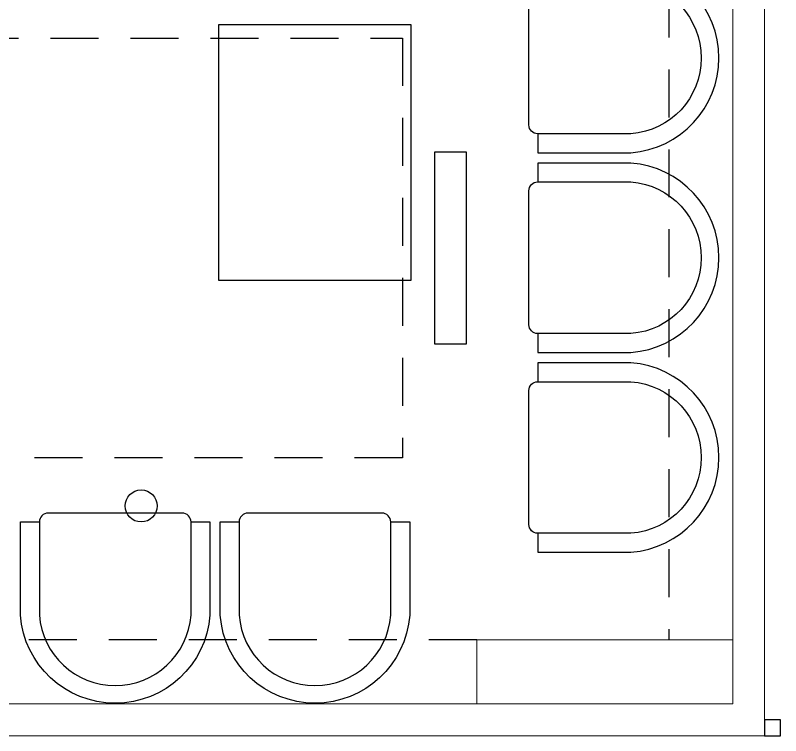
# Model space of a CAD drawing. Header units: metres. Extents: x -22 to 564, y 0 to 143.
# Drawn here: x 217.088 to 219.481, y 43.325 to 45.578 of the extents above; entities that cross this region are included whole.
import ezdxf

# ---------------------------------------------------------------- set-up
doc = ezdxf.new("R2010")
doc.units = ezdxf.units.M
doc.linetypes.add('XREF 2N NEURO-ONCOLOGIA$0$HIDDE150', pattern=[0.24, 0.15, -0.09])
for name, color, linetype in [('XREF 2N NEURO-ONCOLOGIA$0$CANCELES', 1, 'Continuous'), ('XREF 2N NEURO-ONCOLOGIA$0$LAMPARAS 1', 112, 'Continuous'), ('XREF 2N NEURO-ONCOLOGIA$0$MOBILIARIO', 161, 'Continuous'), ('XREF 2N NEURO-ONCOLOGIA$0$PLAFONES', 20, 'XREF 2N NEURO-ONCOLOGIA$0$HIDDE150'), ('XREF 2N NEURO-ONCOLOGIA$0$PROYECCIÓN', 252, 'XREF 2N NEURO-ONCOLOGIA$0$HIDDE150')]:
    doc.layers.add(name, color=color, linetype=linetype)
doc.layers.add('XREF 2N NEURO-ONCOLOGIA$0$MUROS DE TABLAROCA', color=150, linetype='Continuous', lineweight=13)

# ---------------------------------------------------------------- blocks, each defined once
blk = doc.blocks.new('XREF 2N NEURO-ONCOLOGIA$0$Ref Arq Nivel 2$0$Silla 2')
blk.add_lwpolyline([(-0.2154, -0.025, -0.414214), (-0.1904, 0), (0.1904, 0, -0.414214), (0.2154, -0.025)], format="xyb")
blk.add_lwpolyline([(-0.2154, -0.29), (-0.2154, -0.025), (-0.2692, -0.025), (-0.2692, -0.29, 0.928571), (0.2692, -0.29), (0.2692, -0.025), (0.2154, -0.025), (0.2154, -0.29, -0.928571)], format="xyb", close=True)
blk = doc.blocks.new('XREF 2N NEURO-ONCOLOGIA')
at = {"layer": 'XREF 2N NEURO-ONCOLOGIA$0$CANCELES', "elevation": 0}
blk.add_lwpolyline([(9.8739, 27.5606), (9.9239, 27.5606), (9.9239, 27.6106), (9.8739, 27.6106)], close=True, dxfattribs=at)
at = {"layer": 'XREF 2N NEURO-ONCOLOGIA$0$LAMPARAS 1', "elevation": 0}
blk.add_lwpolyline([(11.0988, 28.6431), (11.0988, 28.5431), (11.6988, 28.5431), (11.6988, 28.6431)], close=True, dxfattribs=at)
at = {"layer": 'XREF 2N NEURO-ONCOLOGIA$0$LAMPARAS 1'}
blk.add_circle((10.5923, 29.5597, 0), 0.05, dxfattribs=at)
at = {"layer": 'XREF 2N NEURO-ONCOLOGIA$0$MOBILIARIO', "elevation": 0.0024}
blk.add_lwpolyline([(11.2974, 28.7163), (11.2974, 29.3163), (12.0974, 29.3163), (12.0974, 28.7163)], close=True, dxfattribs=at)
at = {"layer": 'XREF 2N NEURO-ONCOLOGIA$0$MUROS DE TABLAROCA'}
for p, q in [((9.9739, 27.7106), (9.9739, 32.3576)), ((9.9739, 28.5106), (10.1739, 28.5106)), ((10.1739, 28.5106), (10.1739, 27.7106))]:
    blk.add_line(p, q, dxfattribs=at)
for points in [[(13.2573, 27.6106), (9.8739, 27.6106), (9.8739, 36.6076)], [(9.9739, 27.7106), (12.4573, 27.7106)]]:
    blk.add_lwpolyline(points, dxfattribs=at)
at = {"layer": 'XREF 2N NEURO-ONCOLOGIA$0$PLAFONES', "elevation": 0}
blk.add_lwpolyline([(10.7423, 28.7431), (10.7423, 31.3431), (12.0554, 31.3431), (12.0554, 28.7431)], close=True, dxfattribs=at)
at = {"layer": 'XREF 2N NEURO-ONCOLOGIA$0$PROYECCIÓN'}
for p, q in [((10.1739, 28.5106), (10.1739, 31.5576)), ((12.4573, 27.9106), (10.1739, 27.9106))]:
    blk.add_line(p, q, dxfattribs=at)
at = {"layer": 'XREF 2N NEURO-ONCOLOGIA$0$MOBILIARIO', "xscale": -1.099999999999994, "yscale": 1.099999999999994, "zscale": 1.099999999999994, "rotation": 269.9999999818088}
for p in [(10.5698, 29.6407, 0.0024), (10.5698, 29.0163, 0.0024)]:
    blk.add_blockref('XREF 2N NEURO-ONCOLOGIA$0$Ref Arq Nivel 2$0$Silla 2', p, dxfattribs=at)
at = {"layer": 'XREF 2N NEURO-ONCOLOGIA$0$MOBILIARIO', "xscale": 1.099999999999994, "yscale": 1.099999999999994, "zscale": 1.099999999999994}
for p in [(10.7439, 28.3476, 0.0049), (11.3684, 28.3476, 0.0049), (11.9929, 28.3476, 0.0049)]:
    blk.add_blockref('XREF 2N NEURO-ONCOLOGIA$0$Ref Arq Nivel 2$0$Silla 2', p, dxfattribs=at)

msp = doc.modelspace()

# ---------------------------------------------------------------- block references
at = {"rotation": 90}
msp.add_blockref('XREF 2N NEURO-ONCOLOGIA', (247.0412, 33.4511), dxfattribs=at)

doc.saveas('drawing.dxf')
